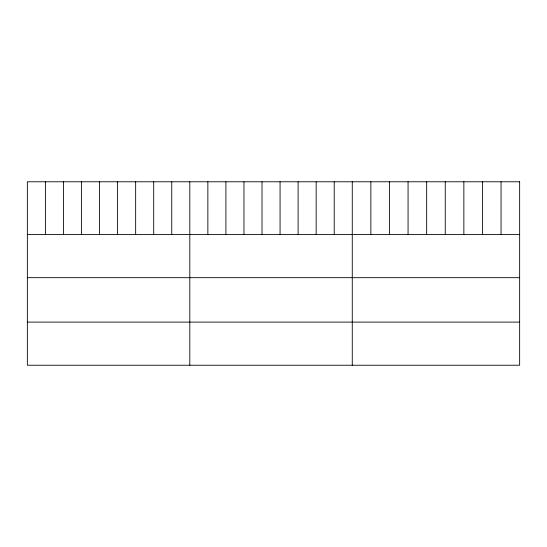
<?xml version="1.0" encoding="UTF-8"?>
<svg xmlns="http://www.w3.org/2000/svg" width="547" height="547" viewBox="0 0 547 547"><rect width="100%" height="100%" fill="white"/><g stroke="black" fill="none" stroke-linecap="round" stroke-linejoin="round"><path stroke-width="0.82" d="M27.35 234.554L519.65 234.554M27.35 277.678L519.65 277.678M27.35 322.108L519.65 322.108M501.052 181.775L501.052 234.554M482.454 181.775L482.454 234.554M463.856 181.775L463.856 234.554M445.258 181.775L445.258 234.554M426.66 181.775L426.66 234.554M408.062 181.775L408.062 234.554M389.464 181.775L389.464 234.554M370.866 181.775L370.866 234.554M352.268 181.775L352.268 365.225M334.217 181.775L334.217 234.554M316.166 181.775L316.166 234.554M298.115 181.775L298.115 234.554M280.064 181.775L280.064 234.554M262.013 181.775L262.013 234.554M243.962 181.775L243.962 234.554M225.911 181.775L225.911 234.554M207.86 181.775L207.86 234.554M189.809 181.775L189.809 365.225M171.758 181.775L171.758 234.554M153.707 181.775L153.707 234.554M135.656 181.775L135.656 234.554M117.605 181.775L117.605 234.554M99.554 181.775L99.554 234.554M81.503 181.775L81.503 234.554M63.452 181.775L63.452 234.554M45.401 181.775L45.401 234.554M519.65 181.775L27.35 181.775L27.35 365.225L519.65 365.225L519.65 181.775"/></g></svg>
